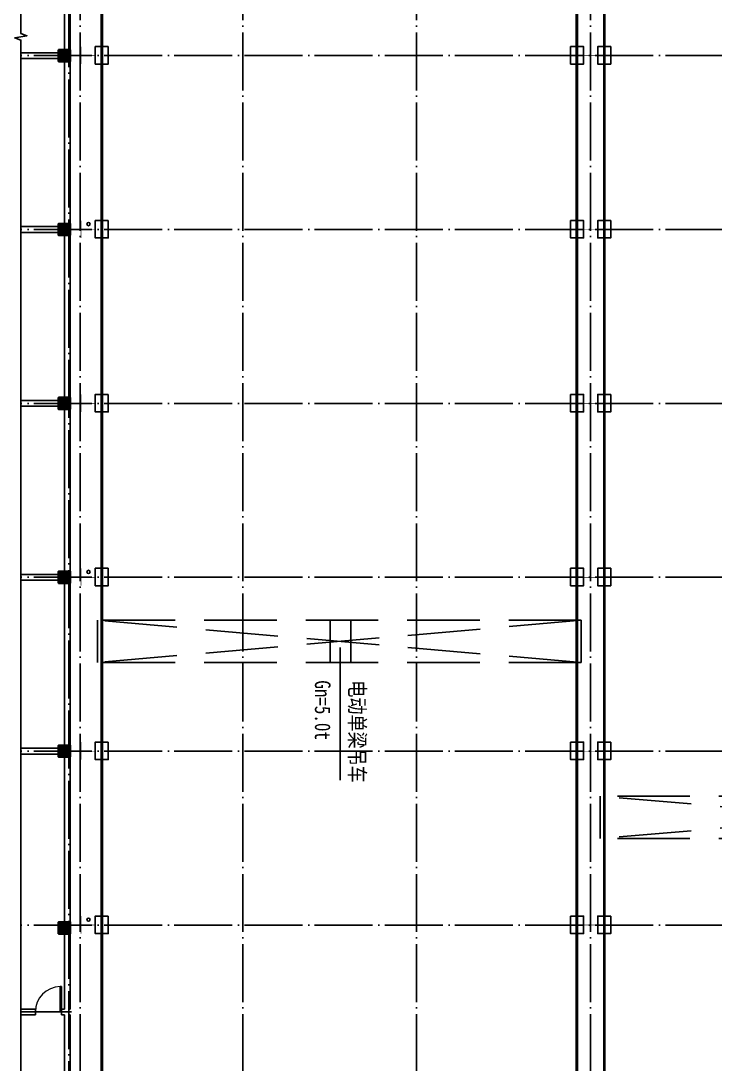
# Model space of a CAD drawing. Extents: x 683431 to 951238, y -788560 to -543702.
# Drawn here: x 832965 to 856909, y -700378 to -664378 of the extents above; entities that cross this region are included whole.
import ezdxf

# ---------------------------------------------------------------- set-up
doc = ezdxf.new("R2010")
doc.units = 0
doc.header["$LTSCALE"] = 1000
doc.header["$MEASUREMENT"] = 0
for name, pattern in [('CENTER', [50.8, 31.75, -6.35, 6.35, -6.35]), ('DASH', [0.35, 0.25, -0.1]), ('DOTE', [2.42, 2, -0.2, 0.02, -0.2])]:
    doc.linetypes.add(name, pattern=pattern)
for name, color, linetype in [('3', 3, 'CENTER'), ('COLUMN', 9, 'Continuous'), ('DIM_SYMB', 3, 'Continuous'), ('DOTE', 1, 'Continuous'), ('PUB_HATCH', 23, 'Continuous'), ('PUB_TEXT', 3, 'Continuous'), ('RAIL', 163, 'Continuous'), ('WALL', 7, 'Continuous'), ('WINDOW', 4, 'Continuous')]:
    doc.layers.add(name, color=color, linetype=linetype)
doc.layers.add('柱', color=2, linetype='Continuous', lineweight=35)
doc.styles.add('-宋体', font='', dxfattribs={"width": 0.8})
doc.styles.get('-宋体').set_extended_font_data('SimSun')

# ---------------------------------------------------------------- blocks, each defined once
blk = doc.blocks.new('$DorLib2D$00000001')
for p, q in [((0.45, 0.975), (0.5, 0.975)), ((0.45, 0), (0.45, 0.975)), ((0.5, 0), (0.5, 0.975)), ((0.5, 0), (0.45, 0))]:
    blk.add_line(p, q)
at = {"lineweight": 13}
blk.add_arc((0.475, 0), 0.975, 91.4693, 180, dxfattribs=at)
blk = doc.blocks.new('_FZH')
blk.add_lwpolyline([(-0.5, -0.5), (0.5, -0.5), (0.5, 0.5), (-0.5, 0.5)], close=True)
at = {"layer": 'PUB_HATCH'}
blk.add_solid([(-0.5, -0.5), (0.5, -0.5), (-0.5, 0.5), (0.5, 0.5)], dxfattribs=at)

msp = doc.modelspace()

# ---------------------------------------------------------------- linework, layer by layer
at = {"ltscale": 10, "const_width": 20}
for points in [[(835043.1, -665852.2), (835043.1, -665267.4)], [(835043.1, -665852.2), (835043.1, -665267.4)], [(835043.1, -665852.2), (835043.1, -665267.4)], [(835043.1, -665854.7), (835043.1, -665269.9)], [(835043.1, -665870.5), (835043.1, -665285.7)], [(835043.1, -665870.8), (835043.1, -665286)], [(835530.7, -665852.2), (835530.7, -665267.4)], [(835530.7, -665852.2), (835530.7, -665267.4)], [(835530.7, -665852.2), (835530.7, -665267.4)], [(835530.7, -665854.7), (835530.7, -665269.9)], [(835530.7, -665870.5), (835530.7, -665285.7)], [(835530.7, -665870.5), (835530.7, -665285.7)], [(835530.7, -665870.8), (835530.7, -665286)], [(852371.5, -665852.2), (852371.5, -665267.4)], [(852371.5, -665852.2), (852371.5, -665267.4)], [(852371.5, -665852.2), (852371.5, -665267.4)], [(852371.5, -665854.7), (852371.5, -665269.9)], [(852371.5, -665870.5), (852371.5, -665285.7)], [(852371.5, -665870.5), (852371.5, -665285.7)], [(852371.5, -665870.8), (852371.5, -665286)], [(852859.1, -665852.2), (852859.1, -665267.4)], [(852859.1, -665852.2), (852859.1, -665267.4)], [(852859.1, -665852.2), (852859.1, -665267.4)], [(852859.1, -665854.7), (852859.1, -665269.9)], [(852859.1, -665870.5), (852859.1, -665285.7)], [(852859.1, -665870.8), (852859.1, -665286)], [(835530.7, -665578.1), (835043.1, -665578.1)], [(852371.5, -665578.1), (852859.1, -665578.1)], [(835043.1, -671852.2), (835043.1, -671267.4)], [(835043.1, -671852.2), (835043.1, -671267.4)], [(835043.1, -671852.2), (835043.1, -671267.4)], [(835043.1, -671854.7), (835043.1, -671269.9)], [(835043.1, -671870.5), (835043.1, -671285.7)], [(835043.1, -671870.8), (835043.1, -671286)], [(835530.7, -671852.2), (835530.7, -671267.4)], [(835530.7, -671852.2), (835530.7, -671267.4)], [(835530.7, -671852.2), (835530.7, -671267.4)], [(835530.7, -671854.7), (835530.7, -671269.9)], [(835530.7, -671870.5), (835530.7, -671285.7)], [(835530.7, -671870.5), (835530.7, -671285.7)], [(835530.7, -671870.8), (835530.7, -671286)], [(852371.5, -671852.2), (852371.5, -671267.4)], [(852371.5, -671852.2), (852371.5, -671267.4)], [(852371.5, -671852.2), (852371.5, -671267.4)], [(852371.5, -671854.7), (852371.5, -671269.9)], [(852371.5, -671870.5), (852371.5, -671285.7)], [(852371.5, -671870.5), (852371.5, -671285.7)], [(852371.5, -671870.8), (852371.5, -671286)], [(852859.1, -671852.2), (852859.1, -671267.4)], [(852859.1, -671852.2), (852859.1, -671267.4)], [(852859.1, -671852.2), (852859.1, -671267.4)], [(852859.1, -671854.7), (852859.1, -671269.9)], [(852859.1, -671870.5), (852859.1, -671285.7)], [(852859.1, -671870.8), (852859.1, -671286)], [(835530.7, -671578.1), (835043.1, -671578.1)], [(852371.5, -671578.1), (852859.1, -671578.1)], [(835043.1, -677852.2), (835043.1, -677267.4)], [(835043.1, -677852.2), (835043.1, -677267.4)], [(835043.1, -677852.2), (835043.1, -677267.4)], [(835043.1, -677854.7), (835043.1, -677269.9)], [(835043.1, -677870.5), (835043.1, -677285.7)], [(835043.1, -677870.8), (835043.1, -677286)], [(835530.7, -677852.2), (835530.7, -677267.4)], [(835530.7, -677852.2), (835530.7, -677267.4)], [(835530.7, -677852.2), (835530.7, -677267.4)], [(835530.7, -677854.7), (835530.7, -677269.9)], [(835530.7, -677870.5), (835530.7, -677285.7)], [(835530.7, -677870.5), (835530.7, -677285.7)], [(835530.7, -677870.8), (835530.7, -677286)], [(852371.5, -677852.2), (852371.5, -677267.4)], [(852371.5, -677852.2), (852371.5, -677267.4)], [(852371.5, -677852.2), (852371.5, -677267.4)], [(852371.5, -677854.7), (852371.5, -677269.9)], [(852371.5, -677870.5), (852371.5, -677285.7)], [(852371.5, -677870.5), (852371.5, -677285.7)], [(852371.5, -677870.8), (852371.5, -677286)], [(852859.1, -677852.2), (852859.1, -677267.4)], [(852859.1, -677852.2), (852859.1, -677267.4)], [(852859.1, -677852.2), (852859.1, -677267.4)], [(852859.1, -677854.7), (852859.1, -677269.9)], [(852859.1, -677870.5), (852859.1, -677285.7)], [(852859.1, -677870.8), (852859.1, -677286)], [(835530.7, -677578.1), (835043.1, -677578.1)], [(852371.5, -677578.1), (852859.1, -677578.1)], [(835043.1, -683852.2), (835043.1, -683267.4)], [(835043.1, -683852.2), (835043.1, -683267.4)], [(835043.1, -683852.2), (835043.1, -683267.4)], [(835043.1, -683854.7), (835043.1, -683269.9)], [(835043.1, -683870.5), (835043.1, -683285.7)], [(835043.1, -683870.8), (835043.1, -683286)], [(835530.7, -683852.2), (835530.7, -683267.4)], [(835530.7, -683852.2), (835530.7, -683267.4)], [(835530.7, -683852.2), (835530.7, -683267.4)], [(835530.7, -683854.7), (835530.7, -683269.9)], [(835530.7, -683870.5), (835530.7, -683285.7)], [(835530.7, -683870.5), (835530.7, -683285.7)], [(835530.7, -683870.8), (835530.7, -683286)], [(852371.5, -683852.2), (852371.5, -683267.4)], [(852371.5, -683852.2), (852371.5, -683267.4)], [(852371.5, -683852.2), (852371.5, -683267.4)], [(852371.5, -683854.7), (852371.5, -683269.9)], [(852371.5, -683870.5), (852371.5, -683285.7)], [(852371.5, -683870.5), (852371.5, -683285.7)], [(852371.5, -683870.8), (852371.5, -683286)], [(852859.1, -683852.2), (852859.1, -683267.4)], [(852859.1, -683852.2), (852859.1, -683267.4)], [(852859.1, -683852.2), (852859.1, -683267.4)], [(852859.1, -683854.7), (852859.1, -683269.9)], [(852859.1, -683870.5), (852859.1, -683285.7)], [(852859.1, -683870.8), (852859.1, -683286)], [(835530.7, -683578.1), (835043.1, -683578.1)], [(852371.5, -683578.1), (852859.1, -683578.1)], [(835043.1, -689852.2), (835043.1, -689267.4)], [(835043.1, -689852.2), (835043.1, -689267.4)], [(835043.1, -689852.2), (835043.1, -689267.4)], [(835043.1, -689854.7), (835043.1, -689269.9)], [(835043.1, -689870.5), (835043.1, -689285.7)], [(835043.1, -689870.8), (835043.1, -689286)], [(835530.7, -689852.2), (835530.7, -689267.4)], [(835530.7, -689852.2), (835530.7, -689267.4)], [(835530.7, -689852.2), (835530.7, -689267.4)], [(835530.7, -689854.7), (835530.7, -689269.9)], [(835530.7, -689870.5), (835530.7, -689285.7)], [(835530.7, -689870.5), (835530.7, -689285.7)], [(835530.7, -689870.8), (835530.7, -689286)], [(852371.5, -689852.2), (852371.5, -689267.4)], [(852371.5, -689852.2), (852371.5, -689267.4)], [(852371.5, -689852.2), (852371.5, -689267.4)], [(852371.5, -689854.7), (852371.5, -689269.9)], [(852371.5, -689870.5), (852371.5, -689285.7)], [(852371.5, -689870.5), (852371.5, -689285.7)], [(852371.5, -689870.8), (852371.5, -689286)], [(852859.1, -689852.2), (852859.1, -689267.4)], [(852859.1, -689852.2), (852859.1, -689267.4)], [(852859.1, -689852.2), (852859.1, -689267.4)], [(852859.1, -689854.7), (852859.1, -689269.9)], [(852859.1, -689870.5), (852859.1, -689285.7)], [(852859.1, -689870.8), (852859.1, -689286)], [(835530.7, -689578.1), (835043.1, -689578.1)], [(852371.5, -689578.1), (852859.1, -689578.1)], [(835043.1, -695852.2), (835043.1, -695267.4)], [(835043.1, -695852.2), (835043.1, -695267.4)], [(835043.1, -695852.2), (835043.1, -695267.4)], [(835043.1, -695854.7), (835043.1, -695269.9)], [(835043.1, -695870.5), (835043.1, -695285.7)], [(835043.1, -695870.8), (835043.1, -695286)], [(835530.7, -695852.2), (835530.7, -695267.4)], [(835530.7, -695852.2), (835530.7, -695267.4)], [(835530.7, -695852.2), (835530.7, -695267.4)], [(835530.7, -695854.7), (835530.7, -695269.9)], [(835530.7, -695870.5), (835530.7, -695285.7)], [(835530.7, -695870.5), (835530.7, -695285.7)], [(835530.7, -695870.8), (835530.7, -695286)], [(852371.5, -695852.2), (852371.5, -695267.4)], [(852371.5, -695852.2), (852371.5, -695267.4)], [(852371.5, -695852.2), (852371.5, -695267.4)], [(852371.5, -695854.7), (852371.5, -695269.9)], [(852371.5, -695870.5), (852371.5, -695285.7)], [(852371.5, -695870.5), (852371.5, -695285.7)], [(852371.5, -695870.8), (852371.5, -695286)], [(852859.1, -695852.2), (852859.1, -695267.4)], [(852859.1, -695852.2), (852859.1, -695267.4)], [(852859.1, -695852.2), (852859.1, -695267.4)], [(852859.1, -695854.7), (852859.1, -695269.9)], [(852859.1, -695870.5), (852859.1, -695285.7)], [(852859.1, -695870.8), (852859.1, -695286)], [(835530.7, -695578.1), (835043.1, -695578.1)], [(852371.5, -695578.1), (852859.1, -695578.1)]]:
    msp.add_lwpolyline(points, dxfattribs=at)
at = {"linetype": 'Continuous'}
for points in [[(835980.7, -665267.2), (835980.7, -665870.5), (835530.7, -665870.5), (835530.7, -665267.2)], [(851921.5, -665267.2), (851921.5, -665870.5), (852371.5, -665870.5), (852371.5, -665267.2)], [(853309.1, -665267.2), (853309.1, -665870.5), (852859.1, -665870.5), (852859.1, -665267.2)], [(835980.7, -671267.2), (835980.7, -671870.5), (835530.7, -671870.5), (835530.7, -671267.2)], [(851921.5, -671267.2), (851921.5, -671870.5), (852371.5, -671870.5), (852371.5, -671267.2)], [(853309.1, -671267.2), (853309.1, -671870.5), (852859.1, -671870.5), (852859.1, -671267.2)], [(835980.7, -677267.4), (835980.7, -677870.8), (835530.7, -677870.8), (835530.7, -677267.4)], [(851921.5, -677267.4), (851921.5, -677870.8), (852371.5, -677870.8), (852371.5, -677267.4)], [(853309.1, -677267.4), (853309.1, -677870.8), (852859.1, -677870.8), (852859.1, -677267.4)], [(835980.7, -683267.4), (835980.7, -683870.8), (835530.7, -683870.8), (835530.7, -683267.4)], [(851921.5, -683267.4), (851921.5, -683870.8), (852371.5, -683870.8), (852371.5, -683267.4)], [(853309.1, -683267.4), (853309.1, -683870.8), (852859.1, -683870.8), (852859.1, -683267.4)], [(835980.7, -689267.2), (835980.7, -689870.5), (835530.7, -689870.5), (835530.7, -689267.2)], [(851921.5, -689267.2), (851921.5, -689870.5), (852371.5, -689870.5), (852371.5, -689267.2)], [(853309.1, -689267.2), (853309.1, -689870.5), (852859.1, -689870.5), (852859.1, -689267.2)], [(835980.7, -695267.2), (835980.7, -695870.5), (835530.7, -695870.5), (835530.7, -695267.2)], [(851921.5, -695267.2), (851921.5, -695870.5), (852371.5, -695870.5), (852371.5, -695267.2)], [(853309.1, -695267.2), (853309.1, -695870.5), (852859.1, -695870.5), (852859.1, -695267.2)]]:
    msp.add_lwpolyline(points, close=True, dxfattribs=at)
at = {"layer": '3', "color": 0, "linetype": 'DOTE', "const_width": 100}
for points in [[(835760.5, -629578.1), (835760.5, -701578.1)], [(852141.7, -629578.1), (852141.7, -701578.1)], [(853088.9, -629578.1), (853088.9, -701578.1)]]:
    msp.add_lwpolyline(points, dxfattribs=at)
at = {"layer": 'DIM_SYMB'}
msp.add_lwpolyline([(832965.3, -626625.6), (832965.3, -664814.4), (833175.3, -664890.9), (832755.3, -664964.9), (832965.3, -665039.4), (832965.3, -703228.3)], dxfattribs=at)
at = {"layer": 'DOTE', "linetype": 'DOTE'}
for p, q in [((834615.3, -627678.1), (834615.3, -702578.1)), ((835015.3, -628478.1), (835015.3, -702578.1)), ((840615.3, -628478.1), (840615.3, -702578.1)), ((846615.3, -628478.1), (846615.3, -702578.1)), ((852615.3, -628478.1), (852615.3, -702578.1)), ((871715.3, -665578.1), (832965.3, -665578.1)), ((871715.3, -671578.1), (832965.3, -671578.1)), ((871715.3, -677578.1), (832965.3, -677578.1)), ((871715.3, -683578.1), (832965.3, -683578.1)), ((871715.3, -689578.1), (832965.3, -689578.1)), ((871715.3, -695578.1), (832965.3, -695578.1)), ((834715.3, -698578.1), (832965.3, -698578.1))]:
    msp.add_line(p, q, dxfattribs=at)
at = {"layer": 'PUB_TEXT', "color": 3, "linetype": 'DASH', "ltscale": 10}
for p, q in [((835610.5, -685059.2), (835610.5, -686521.9)), ((852292.1, -686521.9), (835610.5, -685059.2)), ((852292.1, -685059.2), (835610.5, -686521.9)), ((852292.1, -685059.2), (835610.5, -685059.2)), ((852292.1, -685059.2), (852292.1, -686521.9)), ((852292.1, -686521.9), (835610.5, -686521.9)), ((852938.9, -691131.5), (852938.9, -692594.2)), ((870036.9, -692594.2), (852938.9, -691131.5)), ((870036.9, -691131.5), (852938.9, -692594.2)), ((870036.9, -691131.5), (852938.9, -691131.5)), ((870036.9, -692594.2), (852938.9, -692594.2))]:
    msp.add_line(p, q, dxfattribs=at)
at = {"layer": 'PUB_TEXT'}
for q in [(843976.8, -690578.9), (843976.8, -688921.5)]:
    msp.add_line((843976.8, -686005.5), q, dxfattribs=at)
at = {"layer": 'PUB_TEXT', "color": 3, "linetype": 'DASH', "ltscale": 10}
msp.add_lwpolyline([(844348.5, -685059.2), (844348.5, -686521.9), (843632.6, -686521.9), (843632.6, -685059.2)], close=True, dxfattribs=at)
at = {"layer": 'RAIL', "ltscale": 0.5}
for centre in [(835298.6, -671391.8), (835298.6, -683391.8), (835298.6, -695391.8)]:
    msp.add_circle(centre, 55, dxfattribs=at)
at = {"layer": 'WALL'}
for p, q in [((834465.3, -659778.1), (834465.3, -665378.1)), ((834665.3, -659778.1), (834665.3, -665378.1)), ((832965.3, -665478.1), (834265.3, -665478.1)), ((832965.3, -665478.1), (832965.3, -665678.1)), ((832965.3, -665678.1), (834265.3, -665678.1)), ((834465.3, -665778.1), (834465.3, -671378.1)), ((834665.3, -665778.1), (834665.3, -671378.1)), ((832965.3, -671478.1), (834265.3, -671478.1)), ((832965.3, -671478.1), (832965.3, -671678.1)), ((832965.3, -671678.1), (834265.3, -671678.1)), ((834465.3, -671778.1), (834465.3, -677378.1)), ((834665.3, -671778.1), (834665.3, -677378.1)), ((832965.3, -677478.1), (834265.3, -677478.1)), ((832965.3, -677478.1), (832965.3, -677678.1)), ((832965.3, -677678.1), (834265.3, -677678.1)), ((834465.3, -677778.1), (834465.3, -683378.1)), ((834665.3, -677778.1), (834665.3, -683378.1)), ((832965.3, -683478.1), (834265.3, -683478.1)), ((832965.3, -683478.1), (832965.3, -683678.1)), ((832965.3, -683678.1), (834265.3, -683678.1)), ((834465.3, -683778.1), (834465.3, -689378.1)), ((834665.3, -683778.1), (834665.3, -689378.1)), ((832965.3, -689478.1), (834265.3, -689478.1)), ((832965.3, -689478.1), (832965.3, -689678.1)), ((832965.3, -689678.1), (834265.3, -689678.1)), ((834465.3, -689778.1), (834465.3, -695478.1)), ((834665.3, -689778.1), (834665.3, -695478.1)), ((834465.3, -695878.1), (834465.3, -698478.1)), ((834665.3, -695878.1), (834665.3, -698478.1)), ((833465.3, -698478.1), (832965.3, -698478.1)), ((832965.3, -698478.1), (832965.3, -698678.1)), ((832965.3, -698678.1), (833465.3, -698678.1)), ((833465.3, -698678.1), (833465.3, -698478.1)), ((834465.3, -698478.1), (834365.3, -698478.1)), ((834365.3, -698478.1), (834365.3, -698678.1)), ((834365.3, -698678.1), (834465.3, -698678.1)), ((834465.3, -698678.1), (834465.3, -701278.1)), ((834665.3, -698478.1), (834615.3, -698478.1)), ((834615.3, -698478.1), (834615.3, -698678.1)), ((834665.3, -698678.1), (834615.3, -698678.1)), ((834665.3, -698678.1), (834665.3, -701278.1))]:
    msp.add_line(p, q, dxfattribs=at)
at = {"layer": '柱', "ltscale": 1}
for points in [[(834665.3, -665778.1), (834665.3, -665378.1), (834265.3, -665378.1), (834265.3, -665778.1)], [(834665.3, -671778.1), (834665.3, -671378.1), (834265.3, -671378.1), (834265.3, -671778.1)], [(834665.3, -677778.1), (834665.3, -677378.1), (834265.3, -677378.1), (834265.3, -677778.1)], [(834665.3, -683778.1), (834665.3, -683378.1), (834265.3, -683378.1), (834265.3, -683778.1)], [(834665.3, -689778.1), (834665.3, -689378.1), (834265.3, -689378.1), (834265.3, -689778.1)], [(834665.3, -695878.1), (834665.3, -695478.1), (834265.3, -695478.1), (834265.3, -695878.1)]]:
    msp.add_lwpolyline(points, close=True, dxfattribs=at)

# ---------------------------------------------------------------- block references
at = {"layer": 'COLUMN', "xscale": 400, "yscale": 400, "zscale": 400}
for p in [(834465.3, -665578.1), (834465.3, -671578.1), (834465.3, -677578.1), (834465.3, -683578.1), (834465.3, -689578.1), (834465.3, -695678.1)]:
    msp.add_blockref('_FZH', p, dxfattribs=at)
at = {"layer": 'WINDOW', "xscale": 900, "yscale": 900, "zscale": 900}
msp.add_blockref('$DorLib2D$00000001', (833915.3, -698578.1), dxfattribs=at)

# ---------------------------------------------------------------- texts
at = {"layer": 'PUB_TEXT', "style": '-宋体', "width": 0.8}
for s, p in [('Gn=5.0t', (843106.9, -687134.4)), ('电动单梁吊车', (844296, -687134.4))]:
    msp.add_text(s, height=540, rotation=270, dxfattribs=at).set_placement(p)

doc.saveas('drawing.dxf')
